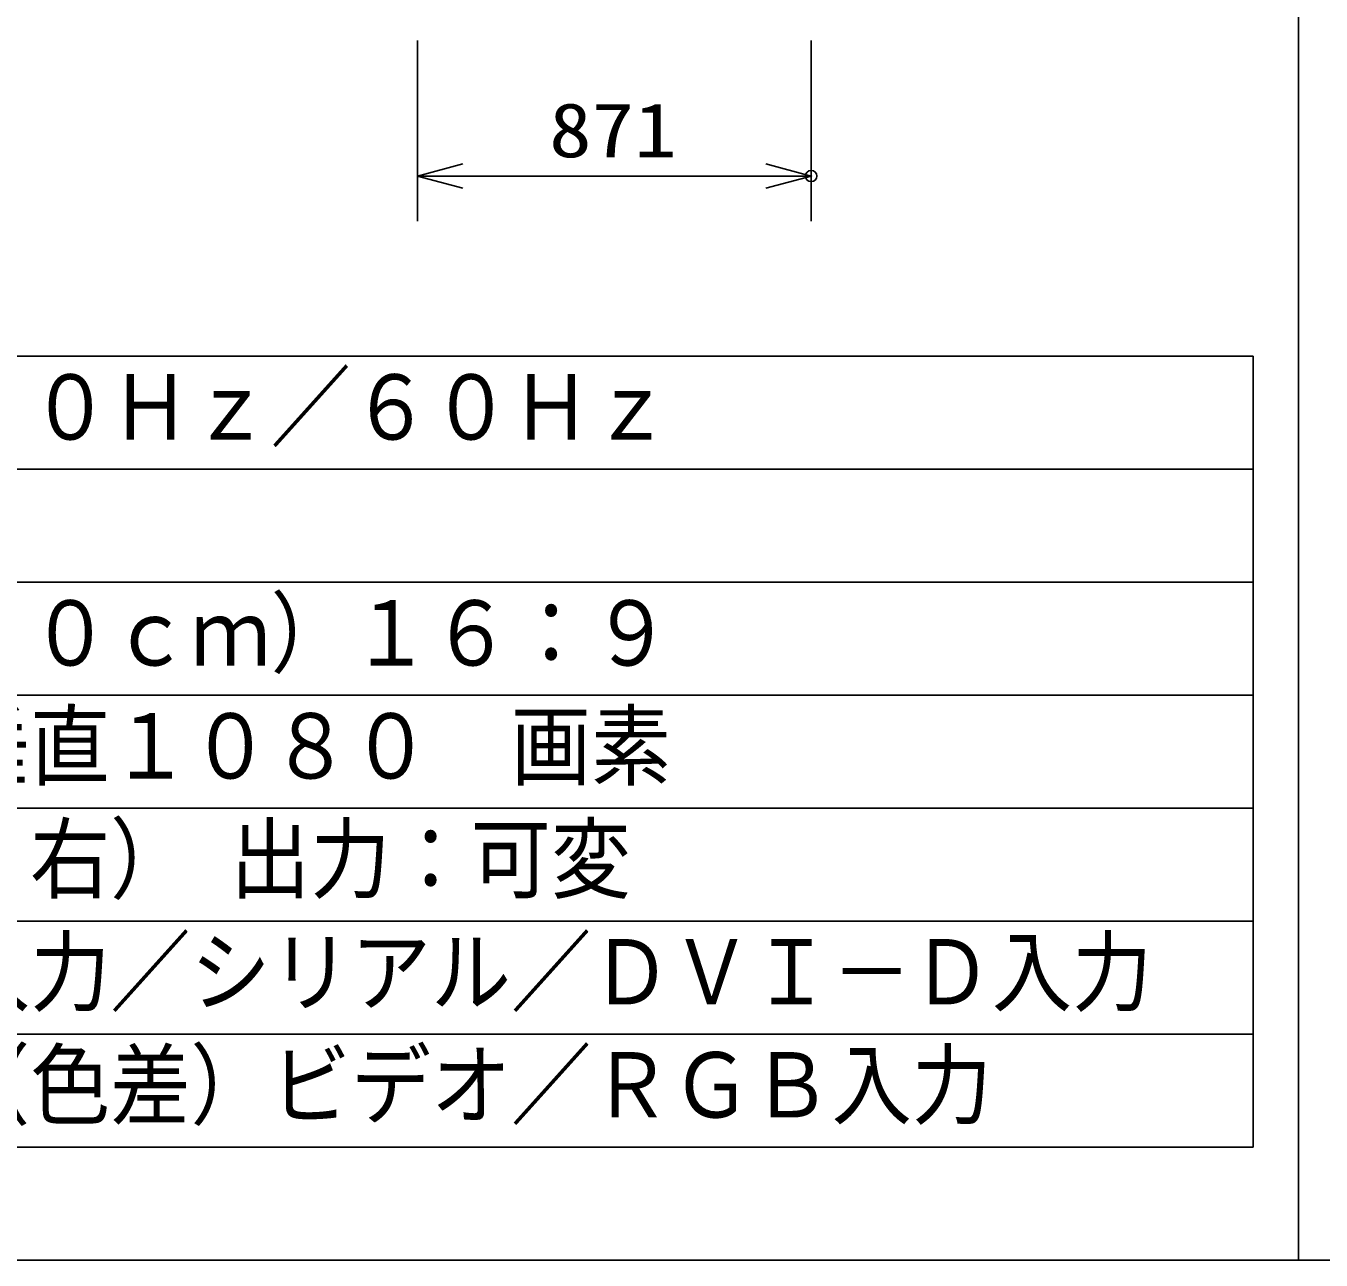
# Model space of a CAD drawing. Units: millimetres on the paper. Extents: x -384 to 384, y -238 to 239.
# Drawn here: x -182.4 to -125.1, y 118.5 to 173.2 of the extents above; entities that cross this region are included whole.
import ezdxf
from ezdxf.enums import TextEntityAlignment as Align

# ---------------------------------------------------------------- set-up
doc = ezdxf.new("R2010")
doc.units = ezdxf.units.MM
doc.header["$PDMODE"] = 32
doc.header["$PDSIZE"] = 0.5
for name, color, linetype in [('0-0_MOJI1', 2, 'Continuous'), ('0-3_WAKU', 4, 'Continuous'), ('0-4_0', 1, 'Continuous'), ('0-5_SUNPO', 3, 'Continuous')]:
    doc.layers.add(name, color=color, linetype=linetype)
doc.styles.add('ＭＳ ゴシック', font='')
doc.styles.get('ＭＳ ゴシック').set_extended_font_data('MS Gothic')

# ---------------------------------------------------------------- blocks, each defined once
blk = doc.blocks.new('_OPEN30')
at = {"layer": '0-3_WAKU', "color": 7}
blk.add_line((0, 0), (-1, 0), dxfattribs=at)
blk.add_lwpolyline([(-1, 0.2679), (0, 0), (-1, -0.2679)], dxfattribs=at)

msp = doc.modelspace()

# ---------------------------------------------------------------- linework, layer by layer
at = {"layer": '0-3_WAKU'}
for p, q in [((-126.107, 238.544), (-126.107, 118.544)), ((-126.107, 238.544), (-126.107, 118.544)), ((-253.107, 158.544), (-128.107, 158.544)), ((-128.107, 158.544), (-128.107, 123.544)), ((-128.107, 123.544), (-253.107, 123.544)), ((-384.107, 118.544), (2.893, 118.544))]:
    msp.add_line(p, q, dxfattribs=at)
at = {"layer": '0-3_WAKU', "color": 1}
for p, q in [((-253.107, 153.544), (-128.107, 153.544)), ((-253.107, 148.544), (-128.107, 148.544)), ((-253.107, 143.544), (-128.107, 143.544)), ((-253.107, 138.544), (-128.107, 138.544)), ((-253.107, 133.544), (-128.107, 133.544)), ((-253.107, 128.544), (-128.107, 128.544))]:
    msp.add_line(p, q, dxfattribs=at)
at = {"layer": '0-4_0', "color": 3}
for p, q in [((-165.093, 172.519), (-165.093, 164.519)), ((-147.673, 172.519), (-147.673, 164.519)), ((-163.093, 166.519), (-149.673, 166.519))]:
    msp.add_line(p, q, dxfattribs=at)
at = {"layer": '0-5_SUNPO', "color": 7}
msp.add_point((-147.673, 166.519), dxfattribs=at)

# ---------------------------------------------------------------- block references
at = {"layer": '0-4_0', "xscale": 2, "yscale": 2, "rotation": 180}
msp.add_blockref('_OPEN30', (-165.093, 166.519), dxfattribs=at)
at = {"layer": '0-4_0', "xscale": 2, "yscale": 2}
msp.add_blockref('_OPEN30', (-147.673, 166.519), dxfattribs=at)

# ---------------------------------------------------------------- texts
at = {"layer": '0-0_MOJI1', "style": 'ＭＳ ゴシック', "width": 0.9}
for s, p in [('ＡＣ２００Ｖ\u3000５０Ｈｚ／６０Ｈｚ', (-210.607, 153.989)), ('１０３Ｖ型（２６０ｃｍ）１６：９', (-210.607, 143.989)), ('水平１９２０×垂直１０８０\u3000画素', (-210.607, 138.989)), ('ＲＣＡ×２（左・右） 出力：可変', (-210.607, 133.989)), ('ＰＣ入力／音声入力／シリアル／ＤＶＩ－Ｄ入力', (-210.607, 128.989)), ('コンポーネント（色差）ビデオ／ＲＧＢ入力', (-210.607, 123.989))]:
    msp.add_text(s, height=2.889, dxfattribs=at).set_placement(p, align=Align.BOTTOM_LEFT)
at = {"layer": '0-4_0', "color": 3, "style": 'ＭＳ ゴシック', "width": 1.15}
msp.add_text('871', height=2.405, dxfattribs=at).set_placement((-159.27, 166.628), align=Align.BOTTOM_LEFT)

doc.saveas('drawing.dxf')
